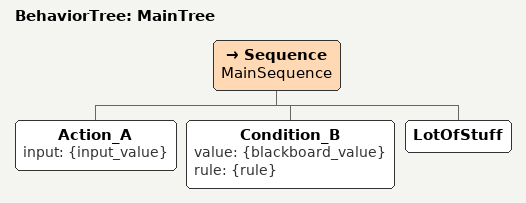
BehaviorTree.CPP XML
<?xml version="1.0"?>
<root BTCPP_format="4" main_tree_to_execute="MainTree">
    <BehaviorTree ID="MainTree">
        <Sequence name="MainSequence">
            <Action_A input="{input_value}"/>
            <Condition_B value="{blackboard_value}" rule="{rule}"/>
            <LotOfStuff/>
        </Sequence>
    </BehaviorTree>
</root>
